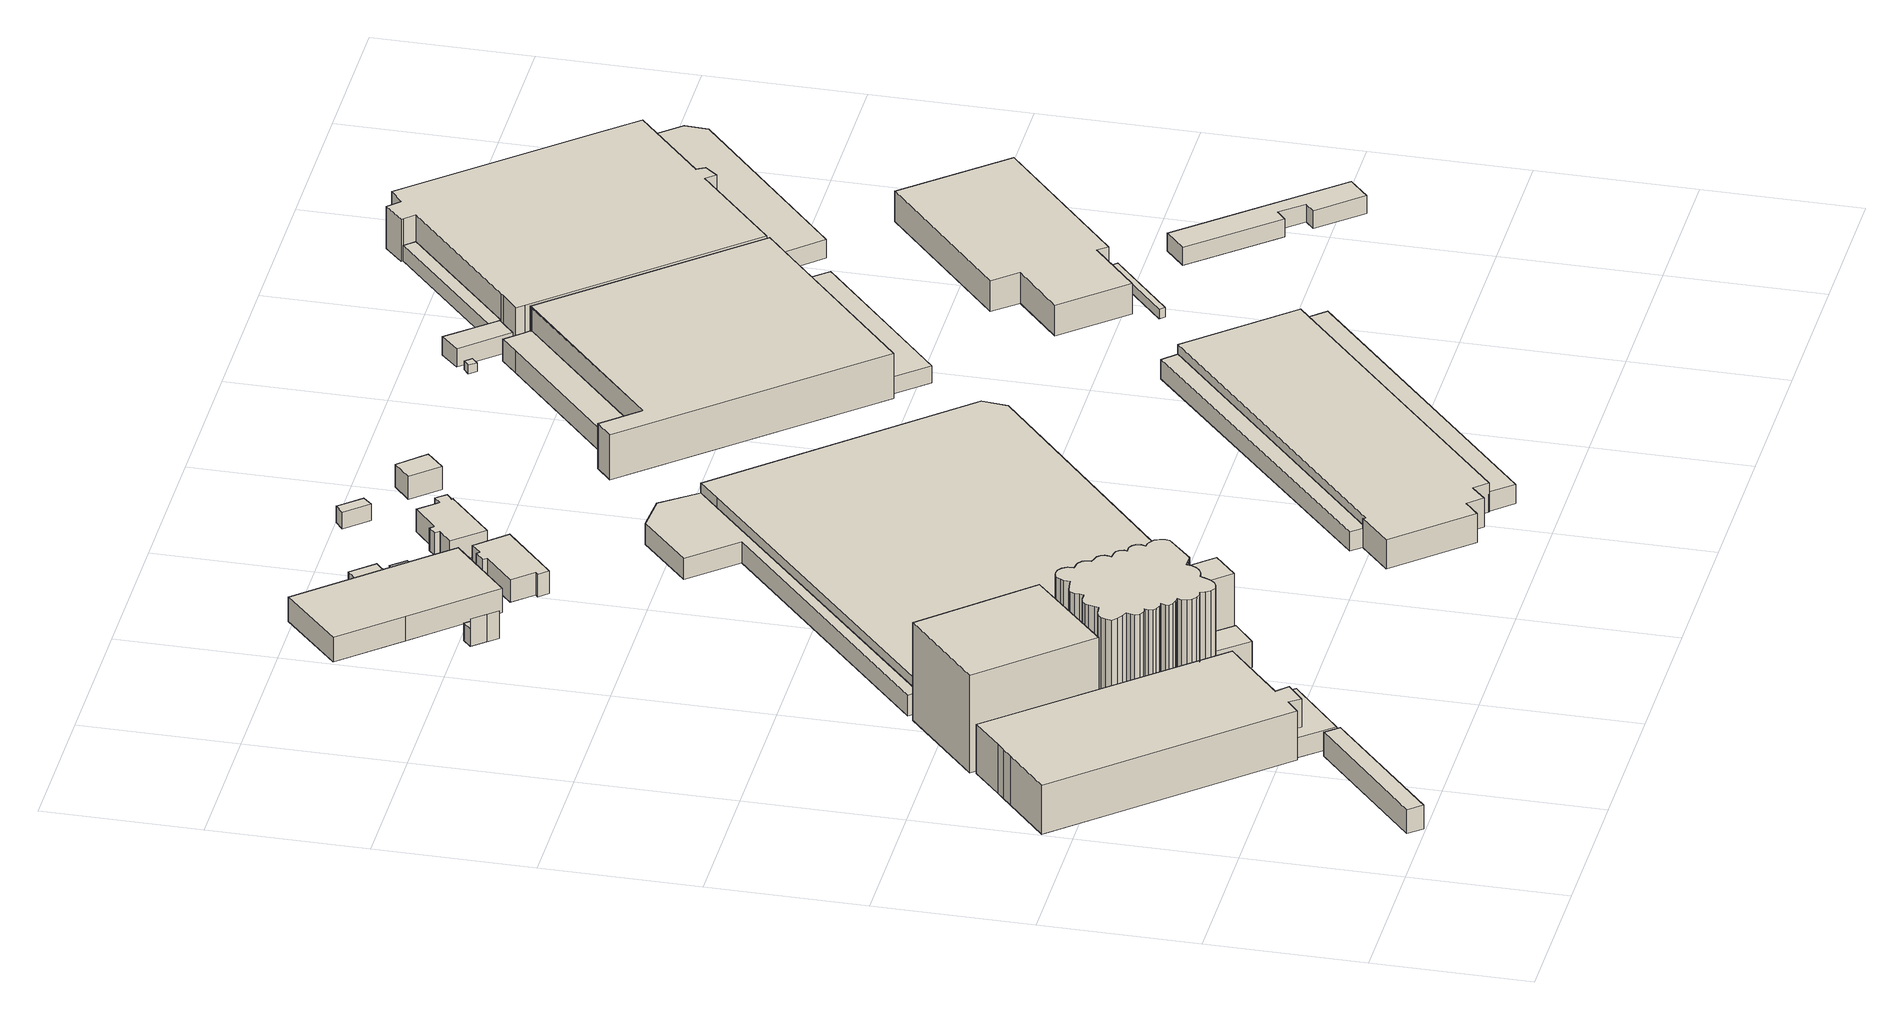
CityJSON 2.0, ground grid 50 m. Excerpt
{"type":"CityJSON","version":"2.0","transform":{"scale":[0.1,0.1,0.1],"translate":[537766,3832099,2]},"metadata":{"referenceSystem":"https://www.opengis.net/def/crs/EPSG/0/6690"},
"CityObjects":{
"building1":{"type":"Building","attributes":{"計測周辺長":112.11,"1/2500図郭":83,"区名":"住之江区","町丁目名称":"南港中６丁目","街区番号":6,"class":"3003","usage":"431","measuredHeight":8.2,"storeysAboveGround":1,"BuildingDetailAttribute.buildingRoofEdgeArea":283.96,"BuildingDetailAttribute.buildingStructureType":"610","BuildingDetailAttribute.buildingStructureOrgType":"2","BuildingDetailAttribute.detailedUsage":"1720","BuildingDetailAttribute.specifiedBuildingCoverageRate":0.6,"BuildingDetailAttribute.surveyYear":2017,"BuildingTsunamiRiskAttribute.description":"1","BuildingTsunamiRiskAttribute.rank":"2","BuildingTsunamiRiskAttribute.depth":0.7,"BuildingHighTideRiskAttribute.description":"1","BuildingHighTideRiskAttribute.rank":"3","BuildingHighTideRiskAttribute.depth":3.38,"BuildingIDAttribute.prefecture":"27","BuildingIDAttribute.city":"27125"},"geometry":[{"type":"Solid","lod":"1","boundaries":[[[[0,1,2,3]],[[2,4,5,3]],[[1,6,4,2]],[[0,7,6,1]],[[3,5,7,0]],[[4,6,7,5]]]]}]},
"building2":{"type":"Building","attributes":{"計測周辺長":260.92,"1/2500図郭":83,"区名":"住之江区","町丁目名称":"南港中６丁目","街区番号":6,"class":"3001","usage":"431","measuredHeight":16.8,"storeysAboveGround":1,"BuildingDetailAttribute.buildingRoofEdgeArea":3424.77,"BuildingDetailAttribute.buildingStructureType":"610","BuildingDetailAttribute.buildingStructureOrgType":"2","BuildingDetailAttribute.detailedUsage":"1720","BuildingDetailAttribute.specifiedBuildingCoverageRate":0.6,"BuildingDetailAttribute.surveyYear":2017,"BuildingTsunamiRiskAttribute.description":"1","BuildingTsunamiRiskAttribute.rank":"1","BuildingTsunamiRiskAttribute.depth":0.08,"BuildingHighTideRiskAttribute.description":"1","BuildingHighTideRiskAttribute.rank":"2","BuildingHighTideRiskAttribute.depth":2.83,"BuildingIDAttribute.prefecture":"27","BuildingIDAttribute.city":"27125"},"geometry":[{"type":"Solid","lod":"1","boundaries":[[[[8,9,10,11,12,13,14,15,16,17,18,19]],[[18,20,21,19]],[[17,22,20,18]],[[16,23,22,17]],[[15,24,23,16]],[[14,25,24,15]],[[13,26,25,14]],[[12,27,26,13]],[[11,28,27,12]],[[10,29,28,11]],[[9,30,29,10]],[[8,31,30,9]],[[19,21,31,8]],[[20,22,23,24,25,26,27,28,29,30,31,21]]]]}]},
"building3":{"type":"Building","attributes":{"計測周辺長":86.92,"1/2500図郭":83,"区名":"住之江区","町丁目名称":"南港中６丁目","街区番号":6,"class":"3003","usage":"431","measuredHeight":6.8,"storeysAboveGround":2,"BuildingDetailAttribute.buildingRoofEdgeArea":304.01,"BuildingDetailAttribute.buildingStructureType":"610","BuildingDetailAttribute.buildingStructureOrgType":"2","BuildingDetailAttribute.detailedUsage":"1720","BuildingDetailAttribute.specifiedBuildingCoverageRate":0.6,"BuildingDetailAttribute.surveyYear":2017,"BuildingTsunamiRiskAttribute.description":"1","BuildingTsunamiRiskAttribute.rank":"1","BuildingTsunamiRiskAttribute.depth":0.03,"BuildingHighTideRiskAttribute.description":"1","BuildingHighTideRiskAttribute.rank":"2","BuildingHighTideRiskAttribute.depth":2.71,"BuildingIDAttribute.prefecture":"27","BuildingIDAttribute.city":"27125"},"geometry":[{"type":"Solid","lod":"1","boundaries":[[[[32,33,34,35,36,37,38,39]],[[38,40,41,39]],[[37,42,40,38]],[[36,43,42,37]],[[35,44,43,36]],[[34,45,44,35]],[[33,46,45,34]],[[32,47,46,33]],[[39,41,47,32]],[[40,42,43,44,45,46,47,41]]]]}]},
"building4":{"type":"Building","attributes":{"計測周辺長":155.8,"1/2500図郭":83,"区名":"住之江区","町丁目名称":"南港中６丁目","街区番号":6,"class":"3002","usage":"431","measuredHeight":33.5,"storeysAboveGround":5,"BuildingDetailAttribute.buildingRoofEdgeArea":1498.48,"BuildingDetailAttribute.buildingStructureType":"603","BuildingDetailAttribute.buildingStructureOrgType":"3","BuildingDetailAttribute.detailedUsage":"1720","BuildingDetailAttribute.specifiedBuildingCoverageRate":0.6,"BuildingDetailAttribute.surveyYear":2017,"BuildingTsunamiRiskAttribute.description":"1","BuildingTsunamiRiskAttribute.rank":"1","BuildingTsunamiRiskAttribute.depth":0.13,"BuildingHighTideRiskAttribute.description":"1","BuildingHighTideRiskAttribute.rank":"2","BuildingHighTideRiskAttribute.depth":2.97,"BuildingIDAttribute.prefecture":"27","BuildingIDAttribute.city":"27125"},"geometry":[{"type":"Solid","lod":"1","boundaries":[[[[48,49,50,51]],[[50,52,53,51]],[[49,54,52,50]],[[48,55,54,49]],[[51,53,55,48]],[[52,54,55,53]]]]}]},
"building5":{"type":"Building","attributes":{"計測周辺長":159.57,"1/2500図郭":83,"区名":"住之江区","町丁目名称":"南港中６丁目","街区番号":6,"class":"3002","usage":"431","measuredHeight":37.3,"storeysAboveGround":6,"BuildingDetailAttribute.buildingRoofEdgeArea":1252.53,"BuildingDetailAttribute.buildingStructureType":"610","BuildingDetailAttribute.buildingStructureOrgType":"2","BuildingDetailAttribute.detailedUsage":"1720","BuildingDetailAttribute.specifiedBuildingCoverageRate":0.6,"BuildingDetailAttribute.surveyYear":2017,"BuildingTsunamiRiskAttribute.description":"1","BuildingTsunamiRiskAttribute.rank":"1","BuildingTsunamiRiskAttribute.depth":0.03,"BuildingHighTideRiskAttribute.description":"1","BuildingHighTideRiskAttribute.rank":"2","BuildingHighTideRiskAttribute.depth":2.94,"BuildingIDAttribute.prefecture":"27","BuildingIDAttribute.city":"27125"},"geometry":[{"type":"Solid","lod":"1","boundaries":[[[[56,57,58,59,60,61,62,63,64,65,66,67,68,69,70,71,72,73,74,75,76,77,78,79,80,81,82,83,84,85,86,87,88,89,90,91,92,93,94,95,96,97,98,99,100,101,102,103,104,105,106,107,108,109,110,111,112,113,114,115,116,117,118,119,120,121,122,123,124,125,126,127,128,129,130,131,132,133,134,135,136,137,138,139,140,141,142,143,144,145,146,147,148,149,150,151,152,153]],[[152,154,155,153]],[[151,156,154,152]],[[150,157,156,151]],[[149,158,157,150]],[[148,159,158,149]],[[147,160,159,148]],[[146,161,160,147]],[[145,162,161,146]],[[144,163,162,145]],[[143,164,163,144]],[[142,165,164,143]],[[141,166,165,142]],[[140,167,166,141]],[[139,168,167,140]],[[138,169,168,139]],[[137,170,169,138]],[[136,171,170,137]],[[135,172,171,136]],[[134,173,172,135]],[[133,174,173,134]],[[132,175,174,133]],[[131,176,175,132]],[[130,177,176,131]],[[129,178,177,130]],[[128,179,178,129]],[[127,180,179,128]],[[126,181,180,127]],[[125,182,181,126]],[[124,183,182,125]],[[123,184,183,124]],[[122,185,184,123]],[[121,186,185,122]],[[120,187,186,121]],[[119,188,187,120]],[[118,189,188,119]],[[117,190,189,118]],[[116,191,190,117]],[[115,192,191,116]],[[114,193,192,115]],[[113,194,193,114]],[[112,195,194,113]],[[111,196,195,112]],[[110,197,196,111]],[[109,198,197,110]],[[108,199,198,109]],[[107,200,199,108]],[[106,201,200,107]],[[105,202,201,106]],[[104,203,202,105]],[[103,204,203,104]],[[102,205,204,103]],[[101,206,205,102]],[[100,207,206,101]],[[99,208,207,100]],[[98,209,208,99]],[[97,210,209,98]],[[96,211,210,97]],[[95,212,211,96]],[[94,213,212,95]],[[93,214,213,94]],[[92,215,214,93]],[[91,216,215,92]],[[90,217,216,91]],[[89,218,217,90]],[[88,219,218,89]],[[87,220,219,88]],[[86,221,220,87]],[[85,222,221,86]],[[84,223,222,85]],[[83,224,223,84]],[[82,225,224,83]],[[81,226,225,82]],[[80,227,226,81]],[[79,228,227,80]],[[78,229,228,79]],[[77,230,229,78]],[[76,231,230,77]],[[75,232,231,76]],[[74,233,232,75]],[[73,234,233,74]],[[72,235,234,73]],[[71,236,235,72]],[[70,237,236,71]],[[69,238,237,70]],[[68,239,238,69]],[[67,240,239,68]],[[66,241,240,67]],[[65,242,241,66]],[[64,243,242,65]],[[63,244,243,64]],[[62,245,244,63]],[[61,246,245,62]],[[60,247,246,61]],[[59,248,247,60]],[[58,249,248,59]],[[57,250,249,58]],[[56,251,250,57]],[[153,155,251,56]],[[154,156,157,158,159,160,161,162,163,164,165,166,167,168,169,170,171,172,173,174,175,176,177,178,179,180,181,182,183,184,185,186,187,188,189,190,191,192,193,194,195,196,197,198,199,200,201,202,203,204,205,206,207,208,209,210,211,212,213,214,215,216,217,218,219,220,221,222,223,224,225,226,227,228,229,230,231,232,233,234,235,236,237,238,239,240,241,242,243,244,245,246,247,248,249,250,251,155]]]]}]},
"building6":{"type":"Building","attributes":{"計測周辺長":51.15,"1/2500図郭":83,"区名":"住之江区","町丁目名称":"南港中６丁目","街区番号":6,"class":"3001","usage":"431","measuredHeight":8.9,"storeysAboveGround":2,"BuildingDetailAttribute.buildingRoofEdgeArea":157.38,"BuildingDetailAttribute.buildingStructureType":"610","BuildingDetailAttribute.buildingStructureOrgType":"2","BuildingDetailAttribute.detailedUsage":"1720","BuildingDetailAttribute.specifiedBuildingCoverageRate":0.6,"BuildingDetailAttribute.surveyYear":2017,"BuildingTsunamiRiskAttribute.description":"1","BuildingTsunamiRiskAttribute.rank":"1","BuildingTsunamiRiskAttribute.depth":0.13,"BuildingHighTideRiskAttribute.description":"1","BuildingHighTideRiskAttribute.rank":"2","BuildingHighTideRiskAttribute.depth":2.79,"BuildingIDAttribute.prefecture":"27","BuildingIDAttribute.city":"27125"},"geometry":[{"type":"Solid","lod":"1","boundaries":[[[[252,253,254,255]],[[254,256,257,255]],[[253,258,256,254]],[[252,259,258,253]],[[255,257,259,252]],[[256,258,259,257]]]]}]},
"building7":{"type":"Building","attributes":{"計測周辺長":52.45,"1/2500図郭":83,"区名":"住之江区","町丁目名称":"南港中６丁目","街区番号":6,"class":"3001","usage":"431","measuredHeight":26.5,"storeysAboveGround":6,"BuildingDetailAttribute.buildingRoofEdgeArea":165.75,"BuildingDetailAttribute.buildingStructureType":"610","BuildingDetailAttribute.buildingStructureOrgType":"2","BuildingDetailAttribute.detailedUsage":"1720","BuildingDetailAttribute.specifiedBuildingCoverageRate":0.6,"BuildingDetailAttribute.surveyYear":2017,"BuildingTsunamiRiskAttribute.description":"1","BuildingTsunamiRiskAttribute.rank":"1","BuildingTsunamiRiskAttribute.depth":0.25,"BuildingHighTideRiskAttribute.description":"1","BuildingHighTideRiskAttribute.rank":"2","BuildingHighTideRiskAttribute.depth":2.92,"BuildingIDAttribute.prefecture":"27","BuildingIDAttribute.city":"27125"},"geometry":[{"type":"Solid","lod":"1","boundaries":[[[[260,261,262,263]],[[262,264,265,263]],[[261,266,264,262]],[[260,267,266,261]],[[263,265,267,260]],[[264,266,267,265]]]]}]},
"building8":{"type":"Building","attributes":{"class":"3003","measuredHeight":9.4,"BuildingDetailAttribute.specifiedBuildingCoverageRate":0.6,"BuildingDetailAttribute.surveyYear":2017,"BuildingTsunamiRiskAttribute.description":"1","BuildingTsunamiRiskAttribute.rank":"2","BuildingTsunamiRiskAttribute.depth":0.82,"BuildingHighTideRiskAttribute.description":"1","BuildingHighTideRiskAttribute.rank":"3","BuildingHighTideRiskAttribute.depth":3.44,"BuildingIDAttribute.prefecture":"27","BuildingIDAttribute.city":"27125"},"geometry":[{"type":"Solid","lod":"1","boundaries":[[[[268,269,270]],[[269,271,272,270]],[[268,273,271,269]],[[270,272,273,268]],[[271,273,272]]]]}]},
"building9":{"type":"Building","attributes":{"計測周辺長":26.9,"1/2500図郭":83,"区名":"住之江区","町丁目名称":"南港中８丁目","街区番号":3,"class":"3003","usage":"431","measuredHeight":6,"storeysAboveGround":1,"BuildingDetailAttribute.buildingRoofEdgeArea":36.34,"BuildingDetailAttribute.buildingStructureType":"610","BuildingDetailAttribute.buildingStructureOrgType":"2","BuildingDetailAttribute.detailedUsage":"1720","BuildingDetailAttribute.specifiedBuildingCoverageRate":0.6,"BuildingDetailAttribute.surveyYear":2017,"BuildingTsunamiRiskAttribute.description":"1","BuildingTsunamiRiskAttribute.rank":"2","BuildingTsunamiRiskAttribute.depth":0.82,"BuildingHighTideRiskAttribute.description":"1","BuildingHighTideRiskAttribute.rank":"3","BuildingHighTideRiskAttribute.depth":3.44,"BuildingIDAttribute.prefecture":"27","BuildingIDAttribute.city":"27125"},"geometry":[{"type":"Solid","lod":"1","boundaries":[[[[274,275,276,270,269]],[[270,277,278,269]],[[276,279,277,270]],[[275,280,279,276]],[[274,281,280,275]],[[269,278,281,274]],[[277,279,280,281,278]]]]}]},
"building10":{"type":"Building","attributes":{"計測周辺長":302.48,"1/2500図郭":83,"区名":"住之江区","町丁目名称":"南港中６丁目","街区番号":6,"class":"3003","usage":"431","measuredHeight":7.1,"storeysAboveGround":1,"BuildingDetailAttribute.buildingRoofEdgeArea":1021.54,"BuildingDetailAttribute.buildingStructureType":"610","BuildingDetailAttribute.buildingStructureOrgType":"2","BuildingDetailAttribute.detailedUsage":"1720","BuildingDetailAttribute.specifiedBuildingCoverageRate":0.6,"BuildingDetailAttribute.surveyYear":2017,"BuildingTsunamiRiskAttribute.description":"1","BuildingTsunamiRiskAttribute.rank":"2","BuildingTsunamiRiskAttribute.depth":1,"BuildingHighTideRiskAttribute.description":"1","BuildingHighTideRiskAttribute.rank":"3","BuildingHighTideRiskAttribute.depth":3.61,"BuildingIDAttribute.prefecture":"27","BuildingIDAttribute.city":"27125"},"geometry":[{"type":"Solid","lod":"1","boundaries":[[[[282,283,284,285,286,287,288,289]],[[288,290,291,289]],[[287,292,290,288]],[[286,293,292,287]],[[285,294,293,286]],[[284,295,294,285]],[[283,296,295,284]],[[282,297,296,283]],[[289,291,297,282]],[[290,292,293,294,295,296,297,291]]]]}]},
"building11":{"type":"Building","attributes":{"計測周辺長":167.42,"1/2500図郭":74,"区名":"住之江区","町丁目名称":"南港中８丁目","街区番号":3,"class":"3001","usage":"431","measuredHeight":8.3,"storeysAboveGround":1,"BuildingDetailAttribute.buildingRoofEdgeArea":1517.62,"BuildingDetailAttribute.buildingStructureType":"610","BuildingDetailAttribute.buildingStructureOrgType":"2","BuildingDetailAttribute.detailedUsage":"1720","BuildingDetailAttribute.specifiedBuildingCoverageRate":0.6,"BuildingDetailAttribute.surveyYear":2017,"BuildingTsunamiRiskAttribute.description":"1","BuildingTsunamiRiskAttribute.rank":"2","BuildingTsunamiRiskAttribute.depth":1.03,"BuildingHighTideRiskAttribute.description":"1","BuildingHighTideRiskAttribute.rank":"3","BuildingHighTideRiskAttribute.depth":3.68,"BuildingIDAttribute.prefecture":"27","BuildingIDAttribute.city":"27125"},"geometry":[{"type":"Solid","lod":"1","boundaries":[[[[298,299,300,301,302,303]],[[302,304,305,303]],[[301,306,304,302]],[[300,307,306,301]],[[299,308,307,300]],[[298,309,308,299]],[[303,305,309,298]],[[304,306,307,308,309,305]]]]}]},
"building12":{"type":"Building","attributes":{"計測周辺長":457.53,"1/2500図郭":83,"区名":"住之江区","町丁目名称":"南港中６丁目","街区番号":6,"class":"3001","usage":"431","measuredHeight":10.2,"storeysAboveGround":1,"BuildingDetailAttribute.buildingRoofEdgeArea":12708.51,"BuildingDetailAttribute.buildingStructureType":"610","BuildingDetailAttribute.buildingStructureOrgType":"2","BuildingDetailAttribute.detailedUsage":"1720","BuildingDetailAttribute.specifiedBuildingCoverageRate":0.6,"BuildingDetailAttribute.surveyYear":2017,"BuildingTsunamiRiskAttribute.description":"1","BuildingTsunamiRiskAttribute.rank":"2","BuildingTsunamiRiskAttribute.depth":0.59,"BuildingHighTideRiskAttribute.description":"1","BuildingHighTideRiskAttribute.rank":"3","BuildingHighTideRiskAttribute.depth":3.03,"BuildingIDAttribute.prefecture":"27","BuildingIDAttribute.city":"27125"},"geometry":[{"type":"Solid","lod":"1","boundaries":[[[[310,311,312,313,314,315,316,317]],[[316,318,319,317]],[[315,320,318,316]],[[314,321,320,315]],[[313,322,321,314]],[[312,323,322,313]],[[311,324,323,312]],[[310,325,324,311]],[[317,319,325,310]],[[318,320,321,322,323,324,325,319]]]]}]},
"building13":{"type":"Building","attributes":{"計測周辺長":73.76,"1/2500図郭":83,"区名":"住之江区","町丁目名称":"南港中８丁目","街区番号":3,"class":"3001","usage":"431","measuredHeight":7.7,"storeysAboveGround":2,"BuildingDetailAttribute.buildingRoofEdgeArea":290.35,"BuildingDetailAttribute.buildingStructureType":"610","BuildingDetailAttribute.buildingStructureOrgType":"2","BuildingDetailAttribute.detailedUsage":"1720","BuildingDetailAttribute.specifiedBuildingCoverageRate":0.6,"BuildingDetailAttribute.surveyYear":2017,"BuildingTsunamiRiskAttribute.description":"1","BuildingTsunamiRiskAttribute.rank":"2","BuildingTsunamiRiskAttribute.depth":0.53,"BuildingHighTideRiskAttribute.description":"1","BuildingHighTideRiskAttribute.rank":"3","BuildingHighTideRiskAttribute.depth":3.14,"BuildingIDAttribute.prefecture":"27","BuildingIDAttribute.city":"27125"},"geometry":[{"type":"Solid","lod":"1","boundaries":[[[[326,327,328,329,330,331,332,333,334,335]],[[334,336,337,335]],[[333,338,336,334]],[[332,339,338,333]],[[331,340,339,332]],[[330,341,340,331]],[[329,342,341,330]],[[328,343,342,329]],[[327,344,343,328]],[[326,345,344,327]],[[335,337,345,326]],[[336,338,339,340,341,342,343,344,345,337]]]]}]},
"building14":{"type":"Building","attributes":{"計測周辺長":30.43,"1/2500図郭":74,"区名":"住之江区","町丁目名称":"南港中８丁目","街区番号":2,"class":"3001","usage":"431","measuredHeight":3.6,"storeysAboveGround":1,"BuildingDetailAttribute.buildingRoofEdgeArea":54.36,"BuildingDetailAttribute.buildingStructureType":"610","BuildingDetailAttribute.buildingStructureOrgType":"2","BuildingDetailAttribute.detailedUsage":"1720","BuildingDetailAttribute.specifiedBuildingCoverageRate":0.6,"BuildingDetailAttribute.surveyYear":2017,"BuildingTsunamiRiskAttribute.description":"1","BuildingTsunamiRiskAttribute.rank":"2","BuildingTsunamiRiskAttribute.depth":0.85,"BuildingHighTideRiskAttribute.description":"1","BuildingHighTideRiskAttribute.rank":"3","BuildingHighTideRiskAttribute.depth":3.47,"BuildingIDAttribute.prefecture":"27","BuildingIDAttribute.city":"27125"},"geometry":[{"type":"Solid","lod":"1","boundaries":[[[[346,347,348,349]],[[348,350,351,349]],[[347,352,350,348]],[[346,353,352,347]],[[349,351,353,346]],[[350,352,353,351]]]]}]},
"building15":{"type":"Building","attributes":{"class":"3001","BuildingDetailAttribute.specifiedBuildingCoverageRate":0.6,"BuildingDetailAttribute.surveyYear":2017,"BuildingTsunamiRiskAttribute.description":"1","BuildingTsunamiRiskAttribute.rank":"2","BuildingTsunamiRiskAttribute.depth":0.52,"BuildingHighTideRiskAttribute.description":"1","BuildingHighTideRiskAttribute.rank":"3","BuildingHighTideRiskAttribute.depth":3.14,"BuildingIDAttribute.prefecture":"27","BuildingIDAttribute.city":"27125"},"geometry":[{"type":"Solid","lod":"1","boundaries":[[[[354,355,356,357]],[[356,358,359,357]],[[355,360,358,356]],[[354,361,360,355]],[[357,359,361,354]],[[358,360,361,359]]]]}]},
"building16":{"type":"Building","attributes":{"class":"3003","BuildingDetailAttribute.specifiedBuildingCoverageRate":0.6,"BuildingDetailAttribute.surveyYear":2017,"BuildingTsunamiRiskAttribute.description":"1","BuildingTsunamiRiskAttribute.rank":"2","BuildingTsunamiRiskAttribute.depth":0.75,"BuildingHighTideRiskAttribute.description":"1","BuildingHighTideRiskAttribute.rank":"3","BuildingHighTideRiskAttribute.depth":3.37,"BuildingIDAttribute.prefecture":"27","BuildingIDAttribute.city":"27125"},"geometry":[{"type":"Solid","lod":"1","boundaries":[[[[362,363,364,365]],[[364,366,367,365]],[[363,368,366,364]],[[362,369,368,363]],[[365,367,369,362]],[[366,368,369,367]]]]}]},
"building17":{"type":"Building","attributes":{"計測周辺長":72.73,"1/2500図郭":83,"区名":"住之江区","町丁目名称":"南港中８丁目","街区番号":2,"class":"3001","usage":"431","measuredHeight":7.7,"storeysAboveGround":2,"BuildingDetailAttribute.buildingRoofEdgeArea":270.88,"BuildingDetailAttribute.buildingStructureType":"610","BuildingDetailAttribute.buildingStructureOrgType":"2","BuildingDetailAttribute.detailedUsage":"1720","BuildingDetailAttribute.specifiedBuildingCoverageRate":0.6,"BuildingDetailAttribute.surveyYear":2017,"BuildingTsunamiRiskAttribute.description":"1","BuildingTsunamiRiskAttribute.rank":"2","BuildingTsunamiRiskAttribute.depth":0.52,"BuildingHighTideRiskAttribute.description":"1","BuildingHighTideRiskAttribute.rank":"3","BuildingHighTideRiskAttribute.depth":3.13,"BuildingIDAttribute.prefecture":"27","BuildingIDAttribute.city":"27125"},"geometry":[{"type":"Solid","lod":"1","boundaries":[[[[370,371,372,373,374,375,376,377,378,379,380,381,382,383]],[[382,384,385,383]],[[381,386,384,382]],[[380,387,386,381]],[[379,388,387,380]],[[378,389,388,379]],[[377,390,389,378]],[[376,391,390,377]],[[375,392,391,376]],[[374,393,392,375]],[[373,394,393,374]],[[372,395,394,373]],[[371,396,395,372]],[[370,397,396,371]],[[383,385,397,370]],[[384,386,387,388,389,390,391,392,393,394,395,396,397,385]]]]}]},
"building18":{"type":"Building","attributes":{"計測周辺長":26.93,"1/2500図郭":74,"区名":"住之江区","町丁目名称":"南港中８丁目","街区番号":2,"class":"3003","usage":"431","measuredHeight":5.7,"storeysAboveGround":2,"BuildingDetailAttribute.buildingRoofEdgeArea":37.77,"BuildingDetailAttribute.buildingStructureType":"610","BuildingDetailAttribute.buildingStructureOrgType":"2","BuildingDetailAttribute.detailedUsage":"1720","BuildingDetailAttribute.specifiedBuildingCoverageRate":0.6,"BuildingDetailAttribute.surveyYear":2017,"BuildingTsunamiRiskAttribute.description":"1","BuildingTsunamiRiskAttribute.rank":"2","BuildingTsunamiRiskAttribute.depth":0.7,"BuildingHighTideRiskAttribute.description":"1","BuildingHighTideRiskAttribute.rank":"3","BuildingHighTideRiskAttribute.depth":3.32,"BuildingIDAttribute.prefecture":"27","BuildingIDAttribute.city":"27125"},"geometry":[{"type":"Solid","lod":"1","boundaries":[[[[398,399,400,401,402]],[[401,403,404,402]],[[400,405,403,401]],[[399,406,405,400]],[[398,407,406,399]],[[402,404,407,398]],[[403,405,406,407,404]]]]}]},
"building19":{"type":"Building","attributes":{"class":"3003","measuredHeight":6.6,"BuildingDetailAttribute.specifiedBuildingCoverageRate":0.6,"BuildingDetailAttribute.surveyYear":2017,"BuildingHighTideRiskAttribute.description":"1","BuildingHighTideRiskAttribute.rank":"2","BuildingHighTideRiskAttribute.depth":2.19,"BuildingIDAttribute.prefecture":"27","BuildingIDAttribute.city":"27125"},"geometry":[{"type":"Solid","lod":"1","boundaries":[[[[408,409,410]],[[409,411,412,410]],[[408,413,411,409]],[[410,412,413,408]],[[411,413,412]]]]}]},
"building20":{"type":"Building","attributes":{"計測周辺長":236.67,"1/2500図郭":83,"区名":"住之江区","町丁目名称":"南港中６丁目","街区番号":7,"class":"3003","usage":"431","measuredHeight":6.6,"storeysAboveGround":2,"BuildingDetailAttribute.buildingRoofEdgeArea":628.69,"BuildingDetailAttribute.buildingStructureType":"610","BuildingDetailAttribute.buildingStructureOrgType":"2","BuildingDetailAttribute.detailedUsage":"1720","BuildingDetailAttribute.specifiedBuildingCoverageRate":0.6,"BuildingDetailAttribute.surveyYear":2017,"BuildingHighTideRiskAttribute.description":"1","BuildingHighTideRiskAttribute.rank":"2","BuildingHighTideRiskAttribute.depth":2.06,"BuildingIDAttribute.prefecture":"27","BuildingIDAttribute.city":"27125"},"geometry":[{"type":"Solid","lod":"1","boundaries":[[[[414,415,416,417,418]],[[417,419,420,418]],[[416,421,419,417]],[[415,422,421,416]],[[414,423,422,415]],[[418,420,423,414]],[[419,421,422,423,420]]]]}]},
"building21":{"type":"Building","attributes":{"計測周辺長":338.38,"1/2500図郭":83,"区名":"住之江区","町丁目名称":"南港中６丁目","街区番号":7,"class":"3001","usage":"431","measuredHeight":9.9,"storeysAboveGround":3,"BuildingDetailAttribute.buildingRoofEdgeArea":5141.38,"BuildingDetailAttribute.buildingStructureType":"610","BuildingDetailAttribute.buildingStructureOrgType":"2","BuildingDetailAttribute.detailedUsage":"1720","BuildingDetailAttribute.specifiedBuildingCoverageRate":0.6,"BuildingDetailAttribute.surveyYear":2017,"BuildingHighTideRiskAttribute.description":"1","BuildingHighTideRiskAttribute.rank":"2","BuildingHighTideRiskAttribute.depth":2.06,"BuildingIDAttribute.prefecture":"27","BuildingIDAttribute.city":"27125"},"geometry":[{"type":"Solid","lod":"1","boundaries":[[[[408,410,424,425,426,427,428,429,415,414,418,430,409]],[[430,431,432,409]],[[418,433,431,430]],[[414,434,433,418]],[[415,435,434,414]],[[429,436,435,415]],[[428,437,436,429]],[[427,438,437,428]],[[426,439,438,427]],[[425,440,439,426]],[[424,441,440,425]],[[410,442,441,424]],[[408,443,442,410]],[[409,432,443,408]],[[431,433,434,435,436,437,438,439,440,441,442,443,432]]]]}]},
"building22":{"type":"Building","attributes":{"class":"3001","measuredHeight":7.8,"BuildingDetailAttribute.specifiedBuildingCoverageRate":0.6,"BuildingDetailAttribute.surveyYear":2017,"BuildingTsunamiRiskAttribute.description":"1","BuildingTsunamiRiskAttribute.rank":"2","BuildingTsunamiRiskAttribute.depth":0.83,"BuildingHighTideRiskAttribute.description":"1","BuildingHighTideRiskAttribute.rank":"3","BuildingHighTideRiskAttribute.depth":3.45,"BuildingIDAttribute.prefecture":"27","BuildingIDAttribute.city":"27125"},"geometry":[{"type":"Solid","lod":"1","boundaries":[[[[444,445,446,447]],[[446,448,449,447]],[[445,450,448,446]],[[444,451,450,445]],[[447,449,451,444]],[[448,450,451,449]]]]}]},
"building23":{"type":"Building","attributes":{"計測周辺長":243.76,"1/2500図郭":83,"区名":"住之江区","町丁目名称":"南港中６丁目","街区番号":7,"class":"3003","usage":"431","measuredHeight":6.6,"storeysAboveGround":2,"BuildingDetailAttribute.buildingRoofEdgeArea":1018.58,"BuildingDetailAttribute.buildingStructureType":"610","BuildingDetailAttribute.buildingStructureOrgType":"2","BuildingDetailAttribute.detailedUsage":"1720","BuildingDetailAttribute.specifiedBuildingCoverageRate":0.6,"BuildingDetailAttribute.surveyYear":2017,"BuildingHighTideRiskAttribute.description":"1","BuildingHighTideRiskAttribute.rank":"2","BuildingHighTideRiskAttribute.depth":2.14,"BuildingIDAttribute.prefecture":"27","BuildingIDAttribute.city":"27125"},"geometry":[{"type":"Solid","lod":"1","boundaries":[[[[409,452,453,454,410]],[[454,455,412,410]],[[453,456,455,454]],[[452,457,456,453]],[[409,411,457,452]],[[410,412,411,409]],[[455,456,457,411,412]]]]}]},
"building24":{"type":"Building","attributes":{"計測周辺長":153.76,"1/2500図郭":83,"区名":"住之江区","町丁目名称":"南港中６丁目","街区番号":5,"class":"3003","usage":"431","measuredHeight":7.5,"storeysAboveGround":2,"BuildingDetailAttribute.buildingRoofEdgeArea":662.42,"BuildingDetailAttribute.buildingStructureType":"610","BuildingDetailAttribute.buildingStructureOrgType":"2","BuildingDetailAttribute.detailedUsage":"1720","BuildingDetailAttribute.specifiedBuildingCoverageRate":0.6,"BuildingDetailAttribute.surveyYear":2017,"BuildingTsunamiRiskAttribute.description":"1","BuildingTsunamiRiskAttribute.rank":"2","BuildingTsunamiRiskAttribute.depth":1.21,"BuildingHighTideRiskAttribute.description":"1","BuildingHighTideRiskAttribute.rank":"3","BuildingHighTideRiskAttribute.depth":3.81,"BuildingIDAttribute.prefecture":"27","BuildingIDAttribute.city":"27125"},"geometry":[{"type":"Solid","lod":"1","boundaries":[[[[458,459,460,461,462,463]],[[462,464,465,463]],[[461,466,464,462]],[[460,467,466,461]],[[459,468,467,460]],[[458,469,468,459]],[[463,465,469,458]],[[464,466,467,468,469,465]]]]}]},
"building25":{"type":"Building","attributes":{"計測周辺長":318.04,"1/2500図郭":83,"区名":"住之江区","町丁目名称":"南港中６丁目","街区番号":5,"class":"3003","usage":"431","measuredHeight":15.4,"storeysAboveGround":2,"BuildingDetailAttribute.buildingRoofEdgeArea":6077.86,"BuildingDetailAttribute.buildingStructureType":"610","BuildingDetailAttribute.buildingStructureOrgType":"2","BuildingDetailAttribute.detailedUsage":"1720","BuildingDetailAttribute.specifiedBuildingCoverageRate":0.6,"BuildingDetailAttribute.surveyYear":2017,"BuildingTsunamiRiskAttribute.description":"1","BuildingTsunamiRiskAttribute.rank":"2","BuildingTsunamiRiskAttribute.depth":0.67,"BuildingHighTideRiskAttribute.description":"1","BuildingHighTideRiskAttribute.rank":"3","BuildingHighTideRiskAttribute.depth":3.27,"BuildingIDAttribute.prefecture":"27","BuildingIDAttribute.city":"27125"},"geometry":[{"type":"Solid","lod":"1","boundaries":[[[[459,458,470]],[[458,471,472,470]],[[459,473,471,458]],[[470,472,473,459]],[[471,473,472]]]]}]},
"building26":{"type":"Building","attributes":{"計測周辺長":318.04,"1/2500図郭":83,"区名":"住之江区","町丁目名称":"南港中６丁目","街区番号":5,"class":"3001","usage":"431","measuredHeight":15.4,"storeysAboveGround":2,"BuildingDetailAttribute.buildingRoofEdgeArea":6077.86,"BuildingDetailAttribute.buildingStructureType":"610","BuildingDetailAttribute.buildingStructureOrgType":"2","BuildingDetailAttribute.detailedUsage":"1720","BuildingDetailAttribute.specifiedBuildingCoverageRate":0.6,"BuildingDetailAttribute.surveyYear":2017,"BuildingTsunamiRiskAttribute.description":"1","BuildingTsunamiRiskAttribute.rank":"2","BuildingTsunamiRiskAttribute.depth":1.06,"BuildingHighTideRiskAttribute.description":"1","BuildingHighTideRiskAttribute.rank":"3","BuildingHighTideRiskAttribute.depth":3.66,"BuildingIDAttribute.prefecture":"27","BuildingIDAttribute.city":"27125"},"geometry":[{"type":"Solid","lod":"1","boundaries":[[[[458,474,475,476,477,478,479,480,481,459,470]],[[459,473,472,470]],[[481,482,473,459]],[[480,483,482,481]],[[479,484,483,480]],[[478,485,484,479]],[[477,486,485,478]],[[476,487,486,477]],[[475,488,487,476]],[[474,489,488,475]],[[458,471,489,474]],[[470,472,471,458]],[[473,482,483,484,485,486,487,488,489,471,472]]]]}]},
"building27":{"type":"Building","attributes":{"class":"3001","BuildingDetailAttribute.specifiedBuildingCoverageRate":0.6,"BuildingDetailAttribute.surveyYear":2017,"BuildingTsunamiRiskAttribute.description":"1","BuildingTsunamiRiskAttribute.rank":"2","BuildingTsunamiRiskAttribute.depth":0.96,"BuildingHighTideRiskAttribute.description":"1","BuildingHighTideRiskAttribute.rank":"3","BuildingHighTideRiskAttribute.depth":3.57,"BuildingIDAttribute.prefecture":"27","BuildingIDAttribute.city":"27125"},"geometry":[{"type":"Solid","lod":"1","boundaries":[[[[490,491,492,493]],[[492,494,495,493]],[[491,496,494,492]],[[490,497,496,491]],[[493,495,497,490]],[[494,496,497,495]]]]}]},
"building28":{"type":"Building","attributes":{"計測周辺長":318.04,"1/2500図郭":83,"区名":"住之江区","町丁目名称":"南港中６丁目","街区番号":5,"class":"3003","usage":"431","measuredHeight":5.6,"storeysAboveGround":2,"BuildingDetailAttribute.buildingRoofEdgeArea":6077.86,"BuildingDetailAttribute.buildingStructureType":"610","BuildingDetailAttribute.buildingStructureOrgType":"2","BuildingDetailAttribute.detailedUsage":"1720","BuildingDetailAttribute.specifiedBuildingCoverageRate":0.6,"BuildingDetailAttribute.surveyYear":2017,"BuildingHighTideRiskAttribute.description":"1","BuildingHighTideRiskAttribute.rank":"2","BuildingHighTideRiskAttribute.depth":2.48,"BuildingIDAttribute.prefecture":"27","BuildingIDAttribute.city":"27125"},"geometry":[{"type":"MultiSurface","lod":"1","boundaries":[[[498,499,500,501]]]}]},
"building29":{"type":"Building","attributes":{"計測周辺長":149.21,"1/2500図郭":83,"区名":"住之江区","町丁目名称":"南港中６丁目","街区番号":5,"class":"3003","usage":"431","measuredHeight":5.8,"storeysAboveGround":1,"BuildingDetailAttribute.buildingRoofEdgeArea":809.91,"BuildingDetailAttribute.buildingStructureType":"610","BuildingDetailAttribute.buildingStructureOrgType":"2","BuildingDetailAttribute.detailedUsage":"1720","BuildingDetailAttribute.specifiedBuildingCoverageRate":0.6,"BuildingDetailAttribute.surveyYear":2017,"BuildingTsunamiRiskAttribute.description":"1","BuildingTsunamiRiskAttribute.rank":"1","BuildingTsunamiRiskAttribute.depth":0.01,"BuildingHighTideRiskAttribute.description":"1","BuildingHighTideRiskAttribute.rank":"2","BuildingHighTideRiskAttribute.depth":2.56,"BuildingIDAttribute.prefecture":"27","BuildingIDAttribute.city":"27125"},"geometry":[{"type":"Solid","lod":"1","boundaries":[[[[502,503,504,505,506]],[[505,500,499,506]],[[504,507,500,505]],[[503,508,507,504]],[[502,509,508,503]],[[506,499,509,502]],[[500,507,508,509,499]]]]}]},
"building30":{"type":"Building","attributes":{"計測周辺長":47.6,"1/2500図郭":74,"区名":"住之江区","町丁目名称":"南港中６丁目","街区番号":5,"class":"3001","usage":"431","measuredHeight":6.3,"storeysAboveGround":2,"BuildingDetailAttribute.buildingRoofEdgeArea":126.31,"BuildingDetailAttribute.buildingStructureType":"610","BuildingDetailAttribute.buildingStructureOrgType":"2","BuildingDetailAttribute.detailedUsage":"1720","BuildingDetailAttribute.specifiedBuildingCoverageRate":0.6,"BuildingDetailAttribute.surveyYear":2017,"BuildingTsunamiRiskAttribute.description":"1","BuildingTsunamiRiskAttribute.rank":"2","BuildingTsunamiRiskAttribute.depth":0.83,"BuildingHighTideRiskAttribute.description":"1","BuildingHighTideRiskAttribute.rank":"3","BuildingHighTideRiskAttribute.depth":3.43,"BuildingIDAttribute.prefecture":"27","BuildingIDAttribute.city":"27125"},"geometry":[{"type":"Solid","lod":"1","boundaries":[[[[510,511,512,513]],[[512,514,515,513]],[[511,516,514,512]],[[510,517,516,511]],[[513,515,517,510]],[[514,516,517,515]]]]}]},
"building31":{"type":"Building","attributes":{"計測周辺長":62.31,"1/2500図郭":83,"区名":"住之江区","町丁目名称":"南港中６丁目","街区番号":4,"class":"3003","usage":"431","measuredHeight":3.2,"storeysAboveGround":1,"BuildingDetailAttribute.buildingRoofEdgeArea":62.61,"BuildingDetailAttribute.buildingStructureType":"610","BuildingDetailAttribute.buildingStructureOrgType":"2","BuildingDetailAttribute.detailedUsage":"1740","BuildingDetailAttribute.specifiedBuildingCoverageRate":0.6,"BuildingDetailAttribute.surveyYear":2017,"BuildingHighTideRiskAttribute.description":"1","BuildingHighTideRiskAttribute.rank":"3","BuildingHighTideRiskAttribute.depth":3.23,"BuildingIDAttribute.prefecture":"27","BuildingIDAttribute.city":"27125"},"geometry":[{"type":"Solid","lod":"1","boundaries":[[[[518,519,520,521]],[[520,522,523,521]],[[519,524,522,520]],[[518,525,524,519]],[[521,523,525,518]],[[522,524,525,523]]]]}]},
"building32":{"type":"Building","attributes":{"計測周辺長":110.89,"1/2500図郭":74,"区名":"住之江区","町丁目名称":"南港中６丁目","街区番号":5,"class":"3003","usage":"431","measuredHeight":5.4,"storeysAboveGround":2,"BuildingDetailAttribute.buildingRoofEdgeArea":157.84,"BuildingDetailAttribute.buildingStructureType":"610","BuildingDetailAttribute.buildingStructureOrgType":"2","BuildingDetailAttribute.detailedUsage":"1720","BuildingDetailAttribute.specifiedBuildingCoverageRate":0.6,"BuildingDetailAttribute.surveyYear":2017,"BuildingTsunamiRiskAttribute.description":"1","BuildingTsunamiRiskAttribute.rank":"2","BuildingTsunamiRiskAttribute.depth":0.79,"BuildingHighTideRiskAttribute.description":"1","BuildingHighTideRiskAttribute.rank":"3","BuildingHighTideRiskAttribute.depth":3.4,"BuildingIDAttribute.prefecture":"27","BuildingIDAttribute.city":"27125"},"geometry":[{"type":"Solid","lod":"1","boundaries":[[[[526,527,528,529]],[[528,530,531,529]],[[527,532,530,528]],[[526,533,532,527]],[[529,531,533,526]],[[530,532,533,531]]]]}]},
"building33":{"type":"Building","attributes":{"class":"3001","measuredHeight":10.4,"BuildingDetailAttribute.specifiedBuildingCoverageRate":0.6,"BuildingDetailAttribute.surveyYear":2017,"BuildingHighTideRiskAttribute.description":"1","BuildingHighTideRiskAttribute.rank":"2","BuildingHighTideRiskAttribute.depth":2.15,"BuildingIDAttribute.prefecture":"27","BuildingIDAttribute.city":"27125"},"geometry":[{"type":"Solid","lod":"1","boundaries":[[[[534,535,536,537,538,539,540,541]],[[540,542,543,541]],[[539,544,542,540]],[[538,545,544,539]],[[537,546,545,538]],[[536,547,546,537]],[[535,548,547,536]],[[534,549,548,535]],[[541,543,549,534]],[[542,544,545,546,547,548,549,543]]]]}]},
"building34":{"type":"Building","attributes":{"計測周辺長":170.34,"1/2500図郭":83,"区名":"住之江区","町丁目名称":"南港中６丁目","街区番号":4,"class":"3003","usage":"431","measuredHeight":6.1,"storeysAboveGround":1,"BuildingDetailAttribute.buildingRoofEdgeArea":1222.62,"BuildingDetailAttribute.buildingStructureType":"610","BuildingDetailAttribute.buildingStructureOrgType":"2","BuildingDetailAttribute.detailedUsage":"1720","BuildingDetailAttribute.specifiedBuildingCoverageRate":0.6,"BuildingDetailAttribute.surveyYear":2017,"BuildingHighTideRiskAttribute.description":"1","BuildingHighTideRiskAttribute.rank":"2","BuildingHighTideRiskAttribute.depth":2.08,"BuildingIDAttribute.prefecture":"27","BuildingIDAttribute.city":"27125"},"geometry":[{"type":"Solid","lod":"1","boundaries":[[[[550,551,552,553,554,555,556,557]],[[556,558,559,557]],[[555,560,558,556]],[[554,561,560,555]],[[553,562,561,554]],[[552,563,562,553]],[[551,564,563,552]],[[550,565,564,551]],[[557,559,565,550]],[[558,560,561,562,563,564,565,559]]]]}]},
"building35":{"type":"Building","attributes":{"計測周辺長":341.39,"1/2500図郭":83,"区名":"住之江区","町丁目名称":"南港中６丁目","街区番号":5,"class":"3001","usage":"431","measuredHeight":14.6,"storeysAboveGround":4,"BuildingDetailAttribute.buildingRoofEdgeArea":6453.49,"BuildingDetailAttribute.buildingStructureType":"610","BuildingDetailAttribute.buildingStructureOrgType":"2","BuildingDetailAttribute.detailedUsage":"1720","BuildingDetailAttribute.specifiedBuildingCoverageRate":0.6,"BuildingDetailAttribute.surveyYear":2017,"BuildingTsunamiRiskAttribute.description":"1","BuildingTsunamiRiskAttribute.rank":"1","BuildingTsunamiRiskAttribute.depth":0.29,"BuildingHighTideRiskAttribute.description":"1","BuildingHighTideRiskAttribute.rank":"3","BuildingHighTideRiskAttribute.depth":3.4,"BuildingIDAttribute.prefecture":"27","BuildingIDAttribute.city":"27125"},"geometry":[{"type":"Solid","lod":"1","boundaries":[[[[566,567,568,569,570,571,572,573,574,575,527,526,529,576,577,578,579]],[[578,580,581,579]],[[577,582,580,578]],[[576,583,582,577]],[[529,584,583,576]],[[526,585,584,529]],[[527,586,585,526]],[[575,587,586,527]],[[574,588,587,575]],[[573,589,588,574]],[[572,590,589,573]],[[571,591,590,572]],[[570,592,591,571]],[[569,593,592,570]],[[568,594,593,569]],[[567,595,594,568]],[[566,596,595,567]],[[579,581,596,566]],[[580,582,583,584,585,586,587,588,589,590,591,592,593,594,595,596,581]]]]}]},
"building36":{"type":"Building","attributes":{"計測周辺長":198.64,"1/2500図郭":83,"区名":"住之江区","町丁目名称":"南港中６丁目","街区番号":5,"class":"3003","usage":"431","measuredHeight":6.3,"storeysAboveGround":2,"BuildingDetailAttribute.buildingRoofEdgeArea":1543.77,"BuildingDetailAttribute.buildingStructureType":"610","BuildingDetailAttribute.buildingStructureOrgType":"2","BuildingDetailAttribute.detailedUsage":"1720","BuildingDetailAttribute.specifiedBuildingCoverageRate":0.6,"BuildingDetailAttribute.surveyYear":2017,"BuildingTsunamiRiskAttribute.description":"1","BuildingTsunamiRiskAttribute.rank":"1","BuildingTsunamiRiskAttribute.depth":0.11,"BuildingHighTideRiskAttribute.description":"1","BuildingHighTideRiskAttribute.rank":"2","BuildingHighTideRiskAttribute.depth":2.6,"BuildingIDAttribute.prefecture":"27","BuildingIDAttribute.city":"27125"},"geometry":[{"type":"Solid","lod":"1","boundaries":[[[[597,598,599,600,601,602,603,604,605,606]],[[605,607,608,606]],[[604,609,607,605]],[[603,610,609,604]],[[602,611,610,603]],[[601,612,611,602]],[[600,613,612,601]],[[599,614,613,600]],[[598,615,614,599]],[[597,616,615,598]],[[606,608,616,597]],[[607,609,610,611,612,613,614,615,616,608]]]]}]}
},
"vertices":[
[616,382,6],[653,340,6],[275,6,6],[238,49,6],[275,6,88],[238,49,88],[653,340,88],[616,382,88],
[299,1357,7],[868,712,7],[764,621,7],[672,540,7],[707,506,7],[645,455,7],[620,490,7],[575,452,7],[2,1094,7],[145,1220,7],[177,1248,7],[200,1269,7],[177,1248,175],[200,1269,175],[145,1220,175],[2,1094,175],[575,452,175],[620,490,175],[645,455,175],[707,506,175],[672,540,175],[764,621,175],[868,712,175],[299,1357,175],
[764,621,12],[855,517,12],[666,353,12],[580,455,12],[620,490,12],[645,455,12],[707,506,12],[672,540,12],[707,506,80],[672,540,80],[645,455,80],[620,490,80],[580,455,80],[666,353,80],[855,517,80],[764,621,80],
[845,1287,7],[587,1052,7],[296,1375,7],[553,1603,7],[296,1375,342],[553,1603,342],[587,1052,342],[845,1287,342],
[847,772,12],[837,787,12],[832,802,12],[817,799,12],[802,804,12],[787,817,12],[782,831,12],[779,846,12],[784,859,12],[776,859,12],[766,861,12],[751,866,12],[741,876,12],[741,886,12],[746,901,12],[736,899,12],[728,901,12],[713,906,12],[706,916,12],[703,928,12],[706,941,12],[696,938,12],[686,940,12],[673,948,12],[665,960,12],[668,975,12],[673,988,12],[653,995,12],[635,1007,12],[622,1020,12],[625,1040,12],[632,1055,12],[639,1065,12],[657,1070,12],[684,1073,12],[687,1088,12],[691,1106,12],[696,1118,12],[706,1126,12],[721,1131,12],[744,1131,12],[746,1146,12],[748,1161,12],[753,1174,12],[766,1181,12],[783,1184,12],[811,1187,12],[813,1209,12],[818,1219,12],[825,1232,12],[840,1239,12],[853,1240,12],[868,1237,12],[880,1227,12],[890,1212,12],[891,1192,12],[908,1190,12],[918,1188,12],[931,1178,12],[936,1165,12],[938,1150,12],[951,1146,12],[966,1141,12],[976,1131,12],[979,1121,12],[976,1098,12],[984,1098,12],[994,1096,12],[1007,1094,12],[1014,1084,12],[1019,1071,12],[1017,1059,12],[1024,1061,12],[1037,1061,12],[1049,1054,12],[1057,1044,12],[1060,1029,12],[1057,1014,12],[1072,1012,12],[1082,1007,12],[1095,997,12],[1102,982,12],[1105,967,12],[1103,952,12],[1019,874,12],[1009,874,12],[994,874,12],[979,876,12],[976,858,12],[969,843,12],[957,831,12],[939,823,12],[922,820,12],[917,808,12],[909,788,12],[897,773,12],[882,765,12],[865,762,12],[882,765,385],[865,762,385],[897,773,385],[909,788,385],[917,808,385],[922,820,385],[939,823,385],[957,831,385],[969,843,385],[976,858,385],[979,876,385],[994,874,385],[1009,874,385],[1019,874,385],[1103,952,385],[1105,967,385],[1102,982,385],[1095,997,385],[1082,1007,385],[1072,1012,385],[1057,1014,385],[1060,1029,385],[1057,1044,385],[1049,1054,385],[1037,1061,385],[1024,1061,385],[1017,1059,385],[1019,1071,385],[1014,1084,385],[1007,1094,385],[994,1096,385],[984,1098,385],[976,1098,385],[979,1121,385],[976,1131,385],[966,1141,385],[951,1146,385],[938,1150,385],[936,1165,385],[931,1178,385],[918,1188,385],[908,1190,385],[891,1192,385],[890,1212,385],[880,1227,385],[868,1237,385],[853,1240,385],[840,1239,385],[825,1232,385],[818,1219,385],[813,1209,385],[811,1187,385],[783,1184,385],[766,1181,385],[753,1174,385],[748,1161,385],[746,1146,385],[744,1131,385],[721,1131,385],[706,1126,385],[696,1118,385],[691,1106,385],[687,1088,385],[684,1073,385],[657,1070,385],[639,1065,385],[632,1055,385],[625,1040,385],[622,1020,385],[635,1007,385],[653,995,385],[673,988,385],[668,975,385],[665,960,385],[673,948,385],[686,940,385],[696,938,385],[706,941,385],[703,928,385],[706,916,385],[713,906,385],[728,901,385],[736,899,385],[746,901,385],[741,886,385],[741,876,385],[751,866,385],[766,861,385],[776,859,385],[784,859,385],[779,846,385],[782,831,385],[787,817,385],[802,804,385],[817,799,385],[832,802,385],[837,787,385],[847,772,385],
[954,811,12],[1034,876,12],[1132,760,12],[1053,694,12],[1132,760,101],[1053,694,101],[1034,876,101],[954,811,101],
[1031,881,12],[1110,952,12],[1214,836,12],[1135,765,12],[1214,836,276],[1135,765,276],[1110,952,276],[1031,881,276],
[747,2889,6],[685,2962,6],[748,2890,6],[685,2962,100],[748,2890,100],[747,2889,100],
[684,2963,6],[713,2988,6],[776,2914,6],[748,2890,66],[685,2962,66],[776,2914,66],[713,2988,66],[684,2963,66],
[1196,2434,3],[1366,2587,3],[1488,2579,3],[1573,2466,3],[1502,2403,3],[604,1597,3],[579,1624,3],[1325,2288,3],[579,1624,74],[1325,2288,74],[604,1597,74],[1502,2403,74],[1573,2466,74],[1488,2579,74],[1366,2587,74],[1196,2434,74],
[516,3338,3],[713,3516,3],[1033,3160,3],[1095,3090,3],[897,2913,3],[679,3156,3],[897,2913,86],[679,3156,86],[1095,3090,86],[1033,3160,86],[713,3516,86],[516,3338,86],
[2207,1763,5],[2198,1680,5],[1417,998,5],[1324,1104,5],[1160,960,5],[604,1597,5],[1502,2403,5],[1573,2466,5],[1502,2403,107],[1573,2466,107],[604,1597,107],[1160,960,107],[1324,1104,107],[1417,998,107],[2198,1680,107],[2207,1763,107],
[998,2829,8],[1008,2837,8],[951,2902,8],[1055,2994,8],[1046,3005,8],[1077,3032,8],[1085,3023,8],[1118,3053,8],[1204,2959,8],[1025,2800,8],[1204,2959,85],[1025,2800,85],[1118,3053,85],[1085,3023,85],[1077,3032,85],[1046,3005,85],[1055,2994,85],[951,2902,85],[1008,2837,85],[998,2829,85],
[923,3353,5],[966,3391,5],[1029,3320,5],[986,3282,5],[1029,3320,40],[986,3282,40],[966,3391,40],[923,3353,40],
[1064,3052,10],[1106,3089,10],[1126,3067,10],[1084,3030,10],[1126,3067,40],[1084,3030,40],[1106,3089,40],[1064,3052,40],
[1015,3269,7],[1032,3283,7],[1070,3237,7],[1052,3223,7],[1070,3237,37],[1052,3223,37],[1032,3283,37],[1015,3269,37],
[1212,3028,7],[1129,3122,7],[1174,3161,7],[1176,3163,7],[1164,3175,7],[1189,3197,7],[1201,3185,7],[1285,3258,7],[1338,3199,7],[1360,3219,7],[1386,3187,7],[1363,3169,7],[1367,3165,7],[1364,3163,7],[1367,3165,84],[1364,3163,84],[1363,3169,84],[1386,3187,84],[1360,3219,84],[1338,3199,84],[1285,3258,84],[1201,3185,84],[1189,3197,84],[1164,3175,84],[1176,3163,84],[1174,3161,84],[1129,3122,84],[1212,3028,84],
[1294,3488,7],[1346,3429,7],[1319,3401,7],[1253,3473,7],[1285,3498,7],[1253,3473,64],[1285,3498,64],[1319,3401,64],[1346,3429,64],[1294,3488,64],
[2057,204,19],[2479,580,19],[2058,204,19],[2479,580,85],[2058,204,85],[2057,204,85],
[1784,514,19],[1777,521,19],[1749,554,19],[2586,1307,19],[2627,1265,19],[2586,1307,85],[2627,1265,85],[1749,554,85],[1777,521,85],[1784,514,85],
[2055,202,19],[2017,244,19],[1968,198,19],[1927,243,19],[1878,200,19],[1673,428,19],[2902,957,19],[2902,957,118],[2479,580,118],[2627,1265,118],[1784,514,118],[1777,521,118],[1673,428,118],[1878,200,118],[1927,243,118],[1968,198,118],[2017,244,118],[2055,202,118],[2058,204,118],[2057,204,118],
[1538,3235,6],[1461,3320,6],[1521,3373,6],[1599,3291,6],[1521,3373,84],[1599,3291,84],[1461,3320,84],[1538,3235,84],
[2900,955,19],[2960,888,19],[2118,137,19],[2118,137,85],[2960,888,85],[2900,955,85],
[2360,3149,3],[1858,2704,3],[1792,2778,3],[2237,3171,3],[2293,3221,3],[2338,3172,3],[2293,3221,78],[2338,3172,78],[2237,3171,78],[1792,2778,78],[1858,2704,78],[2360,3149,78],
[2361,3149,3],[2360,3149,157],[2361,3149,157],[1858,2704,157],
[2366,3154,3],[2899,2552,3],[2800,2465,3],[2773,2441,3],[2339,2059,3],[2334,2054,3],[1702,2768,3],[1757,2816,3],[1757,2816,157],[1702,2768,157],[2334,2054,157],[2339,2059,157],[2773,2441,157],[2800,2465,157],[2899,2552,157],[2366,3154,157],
[2195,3302,6],[2216,3320,6],[2235,3299,6],[2214,3280,6],[2235,3299,36],[2214,3280,36],[2216,3320,36],[2195,3302,36],
[2773,2441,16],[2773,2441,72],[2339,2059,72],[2339,2059,16],
[2800,2465,14],[2887,2366,14],[2427,1960,14],[2339,2059,14],[2773,2441,14],[2427,1960,72],[2887,2366,72],[2800,2465,72],
[2227,3345,5],[2285,3401,5],[2412,3256,5],[2352,3203,5],[2412,3256,68],[2352,3203,68],[2285,3401,68],[2227,3345,68],
[2942,1391,4],[3159,1582,4],[3174,1566,4],[2956,1375,4],[3174,1566,36],[2956,1375,36],[3159,1582,36],[2942,1391,36],
[2809,3596,6],[2428,3256,6],[2398,3288,6],[2780,3628,6],[2398,3288,60],[2780,3628,60],[2428,3256,60],[2809,3596,60],
[2774,1667,8],[2934,1806,8],[2868,1882,8],[3307,2266,8],[3569,1966,8],[3133,1585,8],[3107,1615,8],[2944,1472,8],[3107,1615,113],[2944,1472,113],[3133,1585,113],[3569,1966,113],[3307,2266,113],[2868,1882,113],[2934,1806,113],[2774,1667,113],
[3702,981,20],[3632,919,20],[3514,1054,20],[3546,1082,20],[3484,1154,20],[3451,1126,20],[3228,1383,20],[3298,1445,20],[3228,1383,81],[3298,1445,81],[3451,1126,81],[3484,1154,81],[3546,1082,81],[3514,1054,81],[3632,919,81],[3702,981,81],
[3376,3183,6],[3481,3063,6],[3241,2850,6],[3256,2823,6],[3222,2783,6],[3194,2812,6],[2916,2565,6],[2376,3173,6],[2356,3195,6],[2417,3247,6],[2776,3633,6],[2838,3691,6],[2876,3654,6],[2925,3694,6],[2876,3654,151],[2925,3694,151],[2838,3691,151],[2776,3633,151],[2780,3628,151],[2809,3596,151],[2428,3256,151],[2417,3247,151],[2356,3195,151],[2376,3173,151],[2916,2565,151],[3194,2812,151],[3222,2783,151],[3256,2823,151],[3241,2850,151],[3481,3063,151],[3376,3183,151],
[3194,2812,13],[3222,2783,13],[3256,2823,13],[3241,2850,13],[3481,3063,13],[3496,3078,13],[3597,2964,13],[3593,2889,13],[3055,2416,13],[2916,2565,13],[3055,2416,76],[2916,2565,76],[3593,2889,76],[3597,2964,76],[3496,3078,76],[3481,3063,76],[3241,2850,76],[3256,2823,76],[3222,2783,76],[3194,2812,76]
]}
